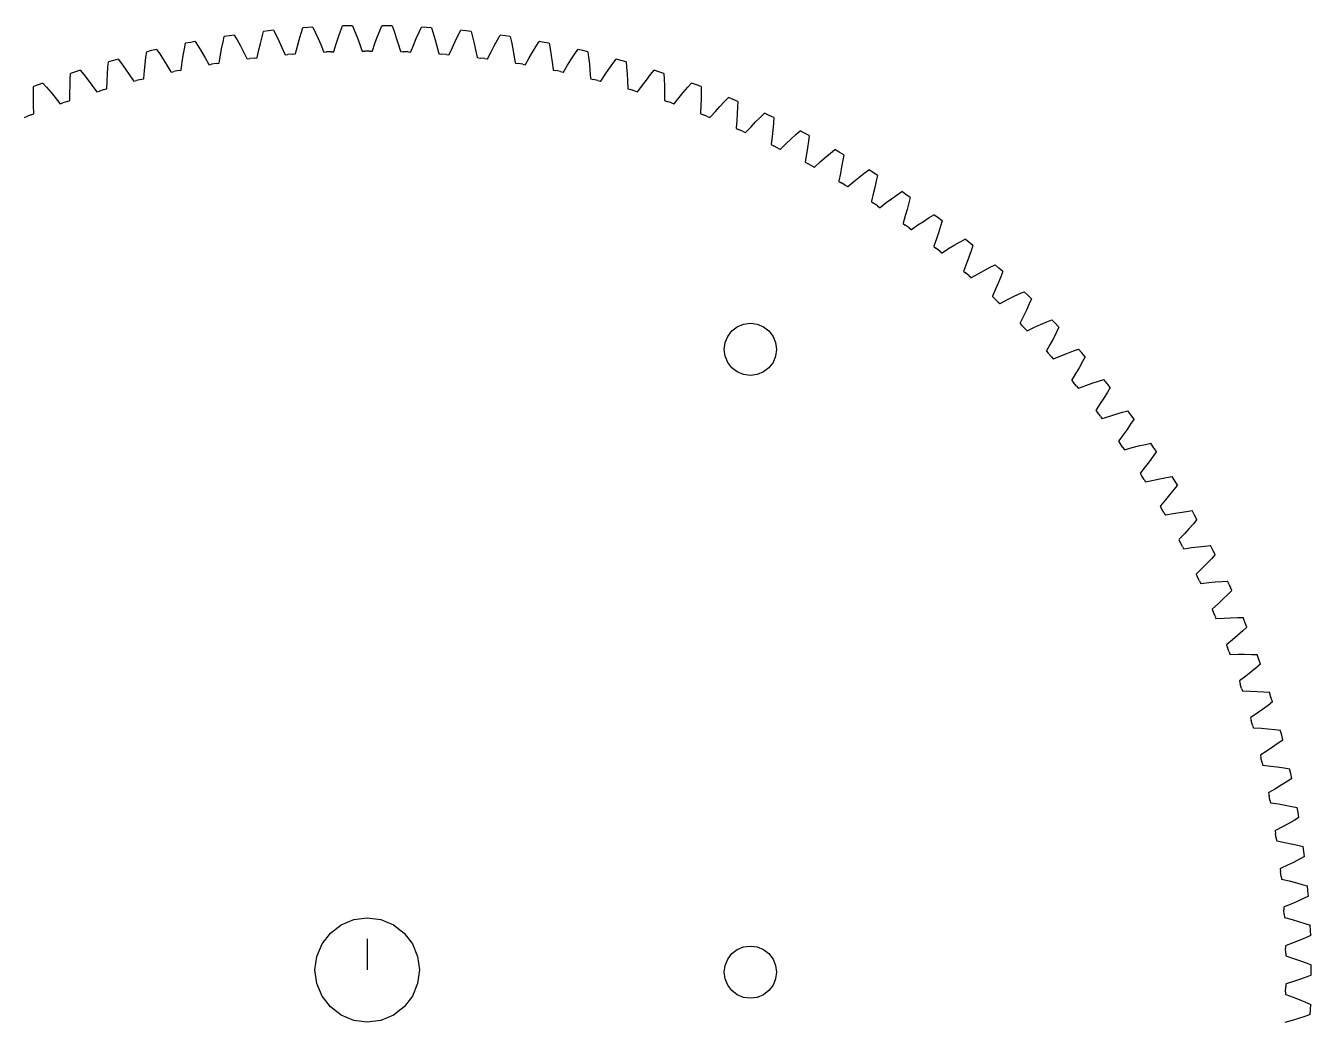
# Model space of a CAD drawing. Header units: millimetres. Extents: x -1110 to 413, y -747 to 380.
# Drawn here: x -650.7 to -535.2, y -368.9 to -279.4 of the extents above; entities that cross this region are included whole.
import ezdxf

# ---------------------------------------------------------------- set-up
doc = ezdxf.new("R2010")
doc.units = ezdxf.units.MM

msp = doc.modelspace()

# ---------------------------------------------------------------- linework, layer by layer
for p, q in [((-625.96, -280.02), (-625.81, -279.54)), ((-625.35, -279.51), (-625.81, -279.54)), ((-624.9, -279.48), (-625.35, -279.51)), ((-624.9, -279.48), (-624.69, -279.94)), ((-622.43, -279.84), (-622.26, -279.37)), ((-621.8, -279.36), (-622.26, -279.37)), ((-621.35, -279.35), (-621.8, -279.36)), ((-621.35, -279.35), (-621.16, -279.81)), ((-618.9, -279.81), (-618.71, -279.35)), ((-618.25, -279.36), (-618.71, -279.35)), ((-617.79, -279.37), (-618.25, -279.36)), ((-617.79, -279.37), (-617.62, -279.84)), ((-615.37, -279.94), (-615.16, -279.48)), ((-614.7, -279.51), (-615.16, -279.48)), ((-614.24, -279.54), (-614.7, -279.51)), ((-614.24, -279.54), (-614.09, -280.02)), ((-632.98, -280.81), (-632.87, -280.32)), ((-632.42, -280.25), (-632.87, -280.32)), ((-631.97, -280.19), (-632.42, -280.25)), ((-631.97, -280.19), (-631.72, -280.62)), ((-631.72, -280.62), (-631.42, -281.17)), ((-629.63, -280.94), (-629.48, -280.34)), ((-629.48, -280.34), (-629.35, -279.86)), ((-628.9, -279.81), (-629.35, -279.86)), ((-628.44, -279.76), (-628.9, -279.81)), ((-628.44, -279.76), (-628.21, -280.2)), ((-628.21, -280.2), (-627.94, -280.76)), ((-626.29, -281.18), (-626.14, -280.61)), ((-626.14, -280.61), (-625.96, -280.02)), ((-624.69, -279.94), (-624.44, -280.5)), ((-624.44, -280.5), (-624.21, -281.05)), ((-622.81, -280.99), (-622.63, -280.43)), ((-622.63, -280.43), (-622.43, -279.84)), ((-621.16, -279.81), (-620.93, -280.39)), ((-620.93, -280.39), (-620.73, -280.95)), ((-619.33, -280.95), (-619.12, -280.39)), ((-619.12, -280.39), (-618.9, -279.81)), ((-617.62, -279.84), (-617.42, -280.43)), ((-617.42, -280.43), (-617.24, -280.99)), ((-615.84, -281.05), (-615.62, -280.5)), ((-615.62, -280.5), (-615.37, -279.94)), ((-614.09, -280.02), (-613.92, -280.61)), ((-613.92, -280.61), (-613.76, -281.18)), ((-612.12, -280.76), (-611.84, -280.2)), ((-611.84, -280.2), (-611.61, -279.76)), ((-611.16, -279.81), (-611.61, -279.76)), ((-610.7, -279.86), (-611.16, -279.81)), ((-610.7, -279.86), (-610.57, -280.34)), ((-610.57, -280.34), (-610.42, -280.94)), ((-608.63, -281.17), (-608.33, -280.62)), ((-608.33, -280.62), (-608.09, -280.19)), ((-607.63, -280.25), (-608.09, -280.19)), ((-607.18, -280.32), (-607.63, -280.25)), ((-607.18, -280.32), (-607.07, -280.81)), ((-639.91, -282.18), (-639.84, -281.69)), ((-639.4, -281.58), (-639.84, -281.69)), ((-638.96, -281.48), (-639.4, -281.58)), ((-638.96, -281.48), (-638.67, -281.89)), ((-636.56, -282.04), (-636.46, -281.42)), ((-636.46, -281.42), (-636.37, -280.93)), ((-635.92, -280.85), (-636.37, -280.93)), ((-635.48, -280.76), (-635.92, -280.85)), ((-635.48, -280.76), (-635.21, -281.18)), ((-635.21, -281.18), (-634.89, -281.72)), ((-634.89, -281.72), (-634.6, -282.23)), ((-633.22, -281.99), (-633.11, -281.42)), ((-633.11, -281.42), (-632.98, -280.81)), ((-631.42, -281.17), (-631.15, -281.69)), ((-631.15, -281.69), (-630.86, -282.3)), ((-629.91, -282.21), (-629.76, -281.51)), ((-629.76, -281.51), (-629.63, -280.94)), ((-627.94, -280.76), (-627.69, -281.3)), ((-627.69, -281.3), (-627.42, -281.92)), ((-626.72, -281.9), (-626.49, -281.88)), ((-626.49, -281.88), (-626.47, -281.86)), ((-626.47, -281.86), (-626.29, -281.18)), ((-624.21, -281.05), (-623.97, -281.68)), ((-623.97, -281.68), (-623.94, -281.72)), ((-623.94, -281.72), (-623.7, -281.71)), ((-623.27, -281.69), (-623.7, -281.71)), ((-623.27, -281.69), (-623.04, -281.69)), ((-623.04, -281.69), (-623.02, -281.67)), ((-623.02, -281.67), (-622.81, -280.99)), ((-620.73, -280.95), (-620.51, -281.59)), ((-620.51, -281.59), (-620.48, -281.63)), ((-620.48, -281.63), (-620.24, -281.63)), ((-619.81, -281.63), (-620.24, -281.63)), ((-619.81, -281.63), (-619.58, -281.63)), ((-619.58, -281.63), (-619.56, -281.61)), ((-619.56, -281.61), (-619.33, -280.95)), ((-617.24, -280.99), (-617.05, -281.64)), ((-617.05, -281.64), (-617.03, -281.68)), ((-617.03, -281.68), (-616.79, -281.69)), ((-616.35, -281.71), (-616.79, -281.69)), ((-616.35, -281.71), (-616.13, -281.72)), ((-616.13, -281.72), (-616.1, -281.71)), ((-616.1, -281.71), (-615.84, -281.05)), ((-613.76, -281.18), (-613.59, -281.84)), ((-613.59, -281.84), (-613.57, -281.88)), ((-613.57, -281.88), (-613.33, -281.9)), ((-612.65, -281.94), (-612.36, -281.3)), ((-612.36, -281.3), (-612.12, -280.76)), ((-610.42, -280.94), (-610.29, -281.51)), ((-610.29, -281.51), (-610.15, -282.18)), ((-609.21, -282.32), (-608.9, -281.69)), ((-608.9, -281.69), (-608.63, -281.17)), ((-607.07, -280.81), (-606.94, -281.42)), ((-606.94, -281.42), (-606.84, -281.99)), ((-605.46, -282.23), (-605.16, -281.72)), ((-605.16, -281.72), (-604.84, -281.18)), ((-604.84, -281.18), (-604.58, -280.76)), ((-604.13, -280.85), (-604.58, -280.76)), ((-603.68, -280.93), (-604.13, -280.85)), ((-603.68, -280.93), (-603.59, -281.42)), ((-603.59, -281.42), (-603.49, -282.04)), ((-601.38, -281.89), (-601.1, -281.48)), ((-600.65, -281.58), (-601.1, -281.48)), ((-600.21, -281.69), (-600.65, -281.58)), ((-600.21, -281.69), (-600.14, -282.18)), ((-643.33, -283.09), (-643.28, -282.59)), ((-642.84, -282.47), (-643.28, -282.59)), ((-642.4, -282.35), (-642.84, -282.47)), ((-642.4, -282.35), (-642.1, -282.75)), ((-642.1, -282.75), (-641.74, -283.25)), ((-640.05, -283.39), (-639.99, -282.8)), ((-639.99, -282.8), (-639.91, -282.18)), ((-638.67, -281.89), (-638.33, -282.41)), ((-638.33, -282.41), (-638.02, -282.91)), ((-638.02, -282.91), (-637.67, -283.5)), ((-636.74, -283.32), (-636.65, -282.62)), ((-636.65, -282.62), (-636.56, -282.04)), ((-634.6, -282.23), (-634.27, -282.83)), ((-634.27, -282.83), (-634.24, -282.86)), ((-634.24, -282.86), (-634.01, -282.82)), ((-633.58, -282.75), (-634.01, -282.82)), ((-633.58, -282.75), (-633.36, -282.71)), ((-633.36, -282.71), (-633.34, -282.69)), ((-633.34, -282.69), (-633.22, -281.99)), ((-630.86, -282.3), (-630.83, -282.34)), ((-630.83, -282.34), (-630.59, -282.31)), ((-630.16, -282.26), (-630.59, -282.31)), ((-630.16, -282.26), (-629.93, -282.23)), ((-629.93, -282.23), (-629.91, -282.21)), ((-627.42, -281.92), (-627.39, -281.96)), ((-627.39, -281.96), (-627.15, -281.94)), ((-626.72, -281.9), (-627.15, -281.94)), ((-612.9, -281.94), (-613.33, -281.9)), ((-612.9, -281.94), (-612.68, -281.96)), ((-612.68, -281.96), (-612.65, -281.94)), ((-610.15, -282.18), (-610.13, -282.22)), ((-610.13, -282.22), (-609.89, -282.26)), ((-609.47, -282.31), (-609.89, -282.26)), ((-609.47, -282.31), (-609.24, -282.34)), ((-609.24, -282.34), (-609.21, -282.32)), ((-606.84, -281.99), (-606.73, -282.67)), ((-606.73, -282.67), (-606.71, -282.71)), ((-606.71, -282.71), (-606.47, -282.75)), ((-606.05, -282.82), (-606.47, -282.75)), ((-606.05, -282.82), (-605.82, -282.86)), ((-605.82, -282.86), (-605.8, -282.85)), ((-605.8, -282.85), (-605.46, -282.23)), ((-603.49, -282.04), (-603.41, -282.62)), ((-603.41, -282.62), (-603.33, -283.3)), ((-602.4, -283.52), (-602.04, -282.91)), ((-602.04, -282.91), (-601.72, -282.41)), ((-601.72, -282.41), (-601.38, -281.89)), ((-600.14, -282.18), (-600.06, -282.8)), ((-600.06, -282.8), (-600.01, -283.39)), ((-598.31, -283.25), (-597.95, -282.75)), ((-597.95, -282.75), (-597.65, -282.35)), ((-597.21, -282.47), (-597.65, -282.35)), ((-596.77, -282.59), (-597.21, -282.47)), ((-596.77, -282.59), (-596.72, -283.09)), ((-646.73, -284.76), (-646.71, -284.14)), ((-646.71, -284.14), (-646.68, -283.64)), ((-646.24, -283.5), (-646.68, -283.64)), ((-645.81, -283.36), (-646.24, -283.5)), ((-645.81, -283.36), (-645.49, -283.74)), ((-645.49, -283.74), (-645.11, -284.23)), ((-643.41, -284.3), (-643.38, -283.71)), ((-643.38, -283.71), (-643.33, -283.09)), ((-641.74, -283.25), (-641.41, -283.73)), ((-641.41, -283.73), (-641.03, -284.3)), ((-640.35, -284.17), (-640.77, -284.28)), ((-640.35, -284.17), (-640.13, -284.12)), ((-640.13, -284.12), (-640.11, -284.09)), ((-640.11, -284.09), (-640.05, -283.39)), ((-637.67, -283.5), (-637.64, -283.53)), ((-637.64, -283.53), (-637.4, -283.48)), ((-636.98, -283.39), (-637.4, -283.48)), ((-636.98, -283.39), (-636.76, -283.34)), ((-636.76, -283.34), (-636.74, -283.32)), ((-603.33, -283.3), (-603.31, -283.34)), ((-603.31, -283.34), (-603.08, -283.39)), ((-602.65, -283.48), (-603.08, -283.39)), ((-602.65, -283.48), (-602.43, -283.53)), ((-602.43, -283.53), (-602.4, -283.52)), ((-600.01, -283.39), (-599.95, -284.07)), ((-599.95, -284.07), (-599.94, -284.11)), ((-599.94, -284.11), (-599.71, -284.17)), ((-599.29, -284.28), (-599.71, -284.17)), ((-599.04, -284.32), (-598.65, -283.73)), ((-598.65, -283.73), (-598.31, -283.25)), ((-596.72, -283.09), (-596.67, -283.71)), ((-596.67, -283.71), (-596.64, -284.3)), ((-594.94, -284.23), (-594.56, -283.74)), ((-594.56, -283.74), (-594.25, -283.36)), ((-593.81, -283.5), (-594.25, -283.36)), ((-593.38, -283.64), (-593.81, -283.5)), ((-593.38, -283.64), (-593.35, -284.14)), ((-593.35, -284.14), (-593.32, -284.76)), ((-649.6, -284.66), (-650.03, -284.82)), ((-650.03, -285.32), (-650.03, -284.82)), ((-650.03, -285.94), (-650.03, -285.32)), ((-649.17, -284.51), (-649.6, -284.66)), ((-649.17, -284.51), (-648.84, -284.88)), ((-648.84, -284.88), (-648.44, -285.35)), ((-648.44, -285.35), (-648.06, -285.81)), ((-646.74, -285.34), (-646.73, -284.76)), ((-646.74, -286.05), (-646.74, -285.34)), ((-645.11, -284.23), (-644.76, -284.7)), ((-644.76, -284.7), (-644.36, -285.25)), ((-644.36, -285.25), (-644.32, -285.28)), ((-644.32, -285.28), (-644.09, -285.22)), ((-643.68, -285.09), (-644.09, -285.22)), ((-643.68, -285.09), (-643.46, -285.03)), ((-643.46, -285.03), (-643.44, -285)), ((-643.44, -285), (-643.41, -284.3)), ((-641.03, -284.3), (-641, -284.33)), ((-641, -284.33), (-640.77, -284.28)), ((-599.29, -284.28), (-599.07, -284.34)), ((-599.07, -284.34), (-599.04, -284.32)), ((-596.64, -284.3), (-596.62, -284.98)), ((-596.62, -284.98), (-596.6, -285.02)), ((-596.6, -285.02), (-596.37, -285.09)), ((-595.96, -285.22), (-596.37, -285.09)), ((-595.96, -285.22), (-595.74, -285.28)), ((-595.74, -285.28), (-595.71, -285.27)), ((-595.71, -285.27), (-595.3, -284.7)), ((-595.3, -284.7), (-594.94, -284.23)), ((-593.32, -284.76), (-593.32, -285.34)), ((-593.32, -285.34), (-593.32, -286.03)), ((-591.99, -285.81), (-591.62, -285.35)), ((-591.62, -285.35), (-591.21, -284.88)), ((-591.21, -284.88), (-590.88, -284.51)), ((-590.45, -284.66), (-590.88, -284.51)), ((-590.03, -284.82), (-590.45, -284.66)), ((-590.03, -284.82), (-590.02, -285.32)), ((-590.02, -285.32), (-590.02, -285.94)), ((-650.02, -286.53), (-650.03, -285.94)), ((-648.06, -285.81), (-647.64, -286.34)), ((-647.64, -286.34), (-647.61, -286.37)), ((-647.61, -286.37), (-647.38, -286.29)), ((-646.97, -286.15), (-647.38, -286.29)), ((-646.97, -286.15), (-646.76, -286.08)), ((-646.76, -286.08), (-646.74, -286.05)), ((-593.32, -286.03), (-593.31, -286.07)), ((-593.31, -286.07), (-593.08, -286.15)), ((-592.68, -286.29), (-593.08, -286.15)), ((-592.68, -286.29), (-592.46, -286.37)), ((-592.46, -286.37), (-592.43, -286.36)), ((-592.43, -286.36), (-591.99, -285.81)), ((-590.02, -285.94), (-590.04, -286.53)), ((-588.34, -286.61), (-587.92, -286.15)), ((-587.92, -286.15), (-587.57, -285.8)), ((-587.15, -285.97), (-587.57, -285.8)), ((-586.73, -286.15), (-587.15, -285.97)), ((-586.73, -286.15), (-586.74, -286.65)), ((-650.84, -287.59), (-650.62, -287.51)), ((-650.22, -287.35), (-650.62, -287.51)), ((-650.22, -287.35), (-650, -287.27)), ((-649.99, -287.24), (-650.02, -286.53)), ((-650, -287.27), (-649.99, -287.24)), ((-590.04, -286.53), (-590.07, -287.21)), ((-590.07, -287.21), (-590.06, -287.26)), ((-590.06, -287.26), (-589.84, -287.35)), ((-589.44, -287.51), (-589.84, -287.35)), ((-589.44, -287.51), (-589.23, -287.59)), ((-589.23, -287.59), (-589.2, -287.58)), ((-589.2, -287.58), (-588.73, -287.05)), ((-588.73, -287.05), (-588.34, -286.61)), ((-586.77, -287.27), (-586.81, -287.86)), ((-586.74, -286.65), (-586.77, -287.27)), ((-585.12, -288), (-584.68, -287.57)), ((-584.68, -287.57), (-584.32, -287.22)), ((-583.9, -287.42), (-584.32, -287.22)), ((-583.49, -287.61), (-583.9, -287.42)), ((-583.49, -287.61), (-583.53, -288.11)), ((-586.81, -287.86), (-586.87, -288.54)), ((-586.87, -288.54), (-586.87, -288.58)), ((-586.87, -288.58), (-586.65, -288.68)), ((-586.25, -288.86), (-586.65, -288.68)), ((-586.02, -288.94), (-585.53, -288.43)), ((-585.53, -288.43), (-585.12, -288)), ((-583.58, -288.73), (-583.64, -289.31)), ((-583.53, -288.11), (-583.58, -288.73)), ((-581.5, -289.12), (-581.13, -288.79)), ((-580.72, -289), (-581.13, -288.79)), ((-586.25, -288.86), (-586.05, -288.95)), ((-586.05, -288.95), (-586.02, -288.94)), ((-583.64, -289.31), (-583.73, -289.99)), ((-582.89, -290.43), (-582.39, -289.94)), ((-582.39, -289.94), (-581.96, -289.53)), ((-581.96, -289.53), (-581.5, -289.12)), ((-580.32, -289.21), (-580.72, -289)), ((-580.37, -289.71), (-580.45, -290.32)), ((-580.32, -289.21), (-580.37, -289.71)), ((-583.73, -289.99), (-583.73, -290.03)), ((-583.73, -290.03), (-583.52, -290.14)), ((-583.13, -290.34), (-583.52, -290.14)), ((-583.13, -290.34), (-582.93, -290.44)), ((-582.93, -290.44), (-582.89, -290.43)), ((-580.54, -290.9), (-580.66, -291.58)), ((-580.45, -290.32), (-580.54, -290.9)), ((-578.87, -291.19), (-578.39, -290.79)), ((-578.39, -290.79), (-578, -290.48)), ((-577.61, -290.71), (-578, -290.48)), ((-577.21, -290.94), (-577.61, -290.71)), ((-577.21, -290.94), (-577.29, -291.43)), ((-580.66, -291.58), (-580.66, -291.62)), ((-580.66, -291.62), (-580.45, -291.74)), ((-580.07, -291.95), (-580.45, -291.74)), ((-580.07, -291.95), (-579.87, -292.06)), ((-579.87, -292.06), (-579.84, -292.05)), ((-579.84, -292.05), (-579.31, -291.58)), ((-579.31, -291.58), (-578.87, -291.19)), ((-577.4, -292.04), (-577.51, -292.62)), ((-577.29, -291.43), (-577.4, -292.04)), ((-577.51, -292.62), (-577.65, -293.29)), ((-577.65, -293.29), (-577.65, -293.33)), ((-577.65, -293.33), (-577.45, -293.46)), ((-576.85, -293.8), (-576.31, -293.35)), ((-576.31, -293.35), (-575.85, -292.98)), ((-575.85, -292.98), (-575.36, -292.6)), ((-575.36, -292.6), (-574.95, -292.31)), ((-574.57, -292.55), (-574.95, -292.31)), ((-574.18, -292.8), (-574.57, -292.55)), ((-574.28, -293.29), (-574.41, -293.89)), ((-574.18, -292.8), (-574.28, -293.29)), ((-577.08, -293.68), (-577.45, -293.46)), ((-577.08, -293.68), (-576.88, -293.8)), ((-576.88, -293.8), (-576.85, -293.8)), ((-574.55, -294.46), (-574.72, -295.12)), ((-574.41, -293.89), (-574.55, -294.46)), ((-572.91, -294.89), (-572.4, -294.54)), ((-572.4, -294.54), (-571.98, -294.26)), ((-571.61, -294.52), (-571.98, -294.26)), ((-571.23, -294.78), (-571.61, -294.52)), ((-574.72, -295.12), (-574.72, -295.17)), ((-574.72, -295.17), (-574.52, -295.3)), ((-574.16, -295.54), (-574.52, -295.3)), ((-574.16, -295.54), (-573.98, -295.67)), ((-573.98, -295.67), (-573.94, -295.67)), ((-573.94, -295.67), (-573.38, -295.24)), ((-573.38, -295.24), (-572.91, -294.89)), ((-571.35, -295.26), (-571.51, -295.86)), ((-571.23, -294.78), (-571.35, -295.26)), ((-571.67, -296.43), (-571.87, -297.08)), ((-571.51, -295.86), (-571.67, -296.43)), ((-570.05, -296.93), (-569.52, -296.59)), ((-569.52, -296.59), (-569.1, -296.33)), ((-568.73, -296.61), (-569.1, -296.33)), ((-568.37, -296.88), (-568.73, -296.61)), ((-568.37, -296.88), (-568.51, -297.36)), ((-571.87, -297.08), (-571.87, -297.13)), ((-571.87, -297.13), (-571.68, -297.27)), ((-571.33, -297.52), (-571.68, -297.27)), ((-571.33, -297.52), (-571.15, -297.66)), ((-571.15, -297.66), (-571.12, -297.66)), ((-571.12, -297.66), (-570.54, -297.25)), ((-570.54, -297.25), (-570.05, -296.93)), ((-568.69, -297.96), (-568.87, -298.51)), ((-568.51, -297.36), (-568.69, -297.96)), ((-569.1, -299.16), (-569.11, -299.2)), ((-569.11, -299.2), (-568.92, -299.35)), ((-568.87, -298.51), (-569.1, -299.16)), ((-567.78, -299.38), (-567.27, -299.08)), ((-567.27, -299.08), (-566.74, -298.77)), ((-566.74, -298.77), (-566.3, -298.52)), ((-565.95, -298.81), (-566.3, -298.52)), ((-565.6, -299.1), (-565.95, -298.81)), ((-565.6, -299.1), (-565.75, -299.58)), ((-568.58, -299.62), (-568.92, -299.35)), ((-568.58, -299.62), (-568.4, -299.76)), ((-568.4, -299.76), (-568.37, -299.76)), ((-568.37, -299.76), (-567.78, -299.38)), ((-565.96, -300.16), (-566.17, -300.71)), ((-565.75, -299.58), (-565.96, -300.16)), ((-566.42, -301.35), (-566.43, -301.39)), ((-566.43, -301.39), (-566.25, -301.55)), ((-566.17, -300.71), (-566.42, -301.35)), ((-565.11, -301.63), (-564.59, -301.34)), ((-564.59, -301.34), (-564.04, -301.05)), ((-564.04, -301.05), (-563.6, -300.83)), ((-563.26, -301.13), (-563.6, -300.83)), ((-562.92, -301.44), (-563.26, -301.13)), ((-562.92, -301.44), (-563.1, -301.91)), ((-565.92, -301.83), (-566.25, -301.55)), ((-565.92, -301.83), (-565.75, -301.98)), ((-565.75, -301.98), (-565.72, -301.98)), ((-565.72, -301.98), (-565.11, -301.63)), ((-563.33, -302.48), (-563.56, -303.03)), ((-563.1, -301.91), (-563.33, -302.48)), ((-563.84, -303.65), (-563.85, -303.69)), ((-563.85, -303.69), (-563.67, -303.86)), ((-563.56, -303.03), (-563.84, -303.65)), ((-562.54, -303.98), (-562.01, -303.72)), ((-562.01, -303.72), (-561.45, -303.45)), ((-561.45, -303.45), (-561, -303.25)), ((-560.67, -303.57), (-561, -303.25)), ((-560.34, -303.89), (-560.67, -303.57)), ((-563.36, -304.15), (-563.67, -303.86)), ((-563.36, -304.15), (-563.19, -304.31)), ((-563.19, -304.31), (-563.16, -304.31)), ((-563.16, -304.31), (-562.54, -303.98)), ((-560.79, -304.91), (-561.05, -305.44)), ((-560.54, -304.35), (-560.79, -304.91)), ((-560.34, -303.89), (-560.54, -304.35)), ((-586.2, -306.16), (-585.59, -306.08)), ((-585.59, -306.08), (-584.99, -306.16)), ((-561.35, -306.05), (-561.36, -306.1)), ((-561.36, -306.1), (-561.2, -306.27)), ((-561.05, -305.44), (-561.35, -306.05)), ((-559.53, -306.2), (-558.96, -305.96)), ((-558.96, -305.96), (-558.5, -305.77)), ((-558.18, -306.11), (-558.5, -305.77)), ((-557.87, -306.44), (-558.18, -306.11)), ((-587.86, -307.82), (-587.62, -307.26)), ((-587.62, -307.26), (-587.25, -306.77)), ((-587.25, -306.77), (-586.77, -306.4)), ((-586.77, -306.4), (-586.2, -306.16)), ((-584.99, -306.16), (-584.42, -306.4)), ((-584.42, -306.4), (-583.94, -306.77)), ((-583.94, -306.77), (-583.56, -307.26)), ((-583.56, -307.26), (-583.33, -307.82)), ((-560.9, -306.58), (-561.2, -306.27)), ((-560.9, -306.58), (-560.74, -306.74)), ((-560.74, -306.74), (-560.71, -306.75)), ((-560.71, -306.75), (-560.07, -306.44)), ((-560.07, -306.44), (-559.53, -306.2)), ((-558.09, -306.89), (-558.36, -307.44)), ((-557.87, -306.44), (-558.09, -306.89)), ((-587.94, -308.43), (-587.86, -307.82)), ((-587.86, -309.03), (-587.94, -308.43)), ((-583.33, -307.82), (-583.25, -308.43)), ((-583.25, -308.43), (-583.33, -309.03)), ((-558.64, -307.96), (-558.97, -308.56)), ((-558.36, -307.44), (-558.64, -307.96)), ((-556.57, -308.57), (-556.1, -308.4)), ((-555.8, -308.75), (-556.1, -308.4)), ((-587.62, -309.6), (-587.86, -309.03)), ((-587.25, -310.09), (-587.62, -309.6)), ((-583.56, -309.6), (-583.94, -310.09)), ((-583.33, -309.03), (-583.56, -309.6)), ((-558.97, -308.56), (-558.98, -308.6)), ((-558.98, -308.6), (-558.82, -308.78)), ((-558.54, -309.11), (-558.82, -308.78)), ((-558.54, -309.11), (-558.38, -309.28)), ((-558.38, -309.28), (-558.35, -309.28)), ((-558.35, -309.28), (-557.7, -309.01)), ((-557.7, -309.01), (-557.16, -308.79)), ((-557.16, -308.79), (-556.57, -308.57)), ((-555.74, -309.53), (-556.04, -310.08)), ((-555.51, -309.09), (-555.8, -308.75)), ((-555.51, -309.09), (-555.74, -309.53)), ((-586.77, -310.46), (-587.25, -310.09)), ((-586.2, -310.69), (-586.77, -310.46)), ((-585.59, -310.77), (-586.2, -310.69)), ((-584.99, -310.69), (-585.59, -310.77)), ((-584.42, -310.46), (-584.99, -310.69)), ((-583.94, -310.09), (-584.42, -310.46)), ((-556.34, -310.58), (-556.7, -311.17)), ((-556.04, -310.08), (-556.34, -310.58)), ((-556.7, -311.17), (-556.71, -311.21)), ((-556.71, -311.21), (-556.56, -311.4)), ((-556.28, -311.73), (-556.56, -311.4)), ((-556.28, -311.73), (-556.14, -311.9)), ((-556.14, -311.9), (-556.11, -311.91)), ((-556.11, -311.91), (-555.45, -311.66)), ((-555.45, -311.66), (-554.89, -311.47)), ((-554.89, -311.47), (-554.3, -311.27)), ((-554.3, -311.27), (-553.82, -311.13)), ((-553.54, -311.48), (-553.82, -311.13)), ((-553.26, -311.84), (-553.54, -311.48)), ((-553.26, -311.84), (-553.51, -312.27)), ((-553.83, -312.8), (-554.15, -313.3)), ((-553.51, -312.27), (-553.83, -312.8)), ((-554.53, -313.86), (-554.55, -313.91)), ((-554.55, -313.91), (-554.4, -314.1)), ((-554.15, -313.3), (-554.53, -313.86)), ((-554.14, -314.44), (-554.4, -314.1)), ((-552.74, -314.24), (-552.14, -314.07)), ((-552.14, -314.07), (-551.66, -313.95)), ((-551.39, -314.31), (-551.66, -313.95)), ((-554.14, -314.44), (-554.01, -314.63)), ((-554.01, -314.63), (-553.98, -314.63)), ((-553.98, -314.63), (-553.3, -314.42)), ((-553.3, -314.42), (-552.74, -314.24)), ((-551.39, -315.1), (-551.74, -315.62)), ((-551.12, -314.69), (-551.39, -314.31)), ((-551.12, -314.69), (-551.39, -315.1)), ((-552.08, -316.1), (-552.48, -316.65)), ((-551.74, -315.62), (-552.08, -316.1)), ((-552.48, -316.65), (-552.5, -316.69)), ((-552.5, -316.69), (-552.36, -316.89)), ((-552.12, -317.25), (-552.36, -316.89)), ((-552.12, -317.25), (-551.99, -317.43)), ((-551.99, -317.43), (-551.96, -317.44)), ((-551.96, -317.44), (-551.28, -317.25)), ((-551.28, -317.25), (-550.71, -317.1)), ((-550.71, -317.1), (-550.1, -316.96)), ((-550.1, -316.96), (-549.62, -316.85)), ((-549.36, -317.23), (-549.62, -316.85)), ((-549.11, -317.61), (-549.4, -318.02)), ((-549.11, -317.61), (-549.36, -317.23)), ((-549.77, -318.52), (-550.12, -318.99)), ((-549.4, -318.02), (-549.77, -318.52)), ((-550.55, -319.52), (-550.57, -319.56)), ((-550.57, -319.56), (-550.44, -319.77)), ((-550.12, -318.99), (-550.55, -319.52)), ((-550.21, -320.13), (-550.44, -319.77)), ((-548.8, -320.05), (-548.19, -319.93)), ((-548.19, -319.93), (-547.7, -319.84)), ((-547.46, -320.23), (-547.7, -319.84)), ((-550.21, -320.13), (-550.09, -320.32)), ((-550.09, -320.32), (-548.8, -320.05)), ((-547.53, -321.02), (-547.92, -321.51)), ((-547.22, -320.62), (-547.53, -321.02)), ((-547.22, -320.62), (-547.46, -320.23)), ((-548.29, -321.96), (-548.74, -322.47)), ((-547.92, -321.51), (-548.29, -321.96)), ((-548.74, -322.47), (-548.76, -322.51)), ((-548.76, -322.51), (-548.64, -322.72)), ((-548.43, -323.09), (-548.64, -322.72)), ((-548.43, -323.09), (-548.32, -323.29)), ((-548.32, -323.29), (-548.29, -323.3)), ((-548.29, -323.3), (-547.59, -323.17)), ((-547.59, -323.17), (-547.01, -323.07)), ((-547.01, -323.07), (-546.4, -322.98)), ((-546.4, -322.98), (-545.9, -322.91)), ((-545.68, -323.31), (-545.9, -322.91)), ((-545.46, -323.71), (-545.68, -323.31)), ((-546.19, -324.56), (-546.59, -325)), ((-545.78, -324.09), (-546.19, -324.56)), ((-545.46, -323.71), (-545.78, -324.09)), ((-547.06, -325.49), (-547.08, -325.53)), ((-547.08, -325.53), (-546.97, -325.75)), ((-546.59, -325), (-547.06, -325.49)), ((-546.77, -326.13), (-546.97, -325.75)), ((-546.77, -326.13), (-546.67, -326.33)), ((-546.67, -326.33), (-546.64, -326.34)), ((-546.64, -326.34), (-545.94, -326.24)), ((-545.94, -326.24), (-545.35, -326.16)), ((-545.35, -326.16), (-544.74, -326.1)), ((-544.74, -326.1), (-544.24, -326.05)), ((-544.04, -326.46), (-544.24, -326.05)), ((-543.83, -326.87), (-544.17, -327.24)), ((-543.83, -326.87), (-544.04, -326.46)), ((-544.6, -327.69), (-545.01, -328.11)), ((-544.17, -327.24), (-544.6, -327.69)), ((-545.5, -328.58), (-545.52, -328.62)), ((-545.52, -328.62), (-545.43, -328.84)), ((-545.01, -328.11), (-545.5, -328.58)), ((-545.24, -329.23), (-545.43, -328.84)), ((-545.24, -329.23), (-545.15, -329.44)), ((-545.15, -329.44), (-545.12, -329.45)), ((-545.12, -329.45), (-544.41, -329.38)), ((-544.41, -329.38), (-543.83, -329.32)), ((-543.83, -329.32), (-543.21, -329.28)), ((-543.21, -329.28), (-542.71, -329.26)), ((-542.52, -329.67), (-542.71, -329.26)), ((-542.34, -330.09), (-542.69, -330.45)), ((-542.34, -330.09), (-542.52, -329.67)), ((-543.57, -331.28), (-544.08, -331.73)), ((-543.14, -330.88), (-543.57, -331.28)), ((-542.69, -330.45), (-543.14, -330.88)), ((-544.08, -331.73), (-544.1, -331.77)), ((-544.1, -331.77), (-544.01, -331.99)), ((-543.84, -332.39), (-544.01, -331.99)), ((-543.84, -332.39), (-543.76, -332.6)), ((-543.76, -332.6), (-543.73, -332.62)), ((-543.73, -332.62), (-543.02, -332.57)), ((-543.02, -332.57), (-542.44, -332.55)), ((-542.44, -332.55), (-541.81, -332.53)), ((-541.81, -332.53), (-541.32, -332.53)), ((-541.15, -332.95), (-541.32, -332.53)), ((-541.34, -333.72), (-541.81, -334.13)), ((-540.98, -333.38), (-541.34, -333.72)), ((-540.98, -333.38), (-541.15, -332.95)), ((-542.78, -334.94), (-542.81, -334.98)), ((-542.81, -334.98), (-542.73, -335.2)), ((-542.26, -334.51), (-542.78, -334.94)), ((-541.81, -334.13), (-542.26, -334.51)), ((-542.58, -335.61), (-542.73, -335.2)), ((-542.58, -335.61), (-542.5, -335.82)), ((-542.5, -335.82), (-542.47, -335.84)), ((-542.47, -335.84), (-541.77, -335.82)), ((-541.77, -335.82), (-541.18, -335.82)), ((-541.18, -335.82), (-540.56, -335.83)), ((-540.56, -335.83), (-540.06, -335.85)), ((-539.91, -336.28), (-540.06, -335.85)), ((-540.14, -337.04), (-540.62, -337.43)), ((-539.76, -336.71), (-540.14, -337.04)), ((-539.76, -336.71), (-539.91, -336.28)), ((-541.63, -338.2), (-541.65, -338.24)), ((-541.65, -338.24), (-541.58, -338.47)), ((-541.08, -337.79), (-541.63, -338.2)), ((-541.45, -338.88), (-541.58, -338.47)), ((-540.62, -337.43), (-541.08, -337.79)), ((-541.45, -338.88), (-541.38, -339.09)), ((-541.38, -339.09), (-541.36, -339.11)), ((-541.36, -339.11), (-540.65, -339.13)), ((-540.65, -339.13), (-540.06, -339.15)), ((-540.06, -339.15), (-539.44, -339.19)), ((-539.44, -339.19), (-538.94, -339.22)), ((-538.81, -339.66), (-538.94, -339.22)), ((-539.57, -340.78), (-540.05, -341.12)), ((-539.07, -340.41), (-539.57, -340.78)), ((-538.68, -340.1), (-539.07, -340.41)), ((-538.68, -340.1), (-538.81, -339.66)), ((-540.61, -341.51), (-540.64, -341.54)), ((-540.64, -341.54), (-540.58, -341.77)), ((-540.05, -341.12), (-540.61, -341.51)), ((-540.46, -342.19), (-540.58, -341.77)), ((-540.46, -342.19), (-540.4, -342.41)), ((-540.4, -342.41), (-540.37, -342.43)), ((-540.37, -342.43), (-539.67, -342.47)), ((-539.67, -342.47), (-539.08, -342.52)), ((-539.08, -342.52), (-538.46, -342.58)), ((-538.46, -342.58), (-537.97, -342.64)), ((-537.85, -343.08), (-537.97, -342.64)), ((-537.74, -343.53), (-537.85, -343.08)), ((-538.66, -344.17), (-539.15, -344.49)), ((-538.15, -343.82), (-538.66, -344.17)), ((-537.74, -343.53), (-538.15, -343.82)), ((-539.73, -344.85), (-539.76, -344.89)), ((-539.76, -344.89), (-539.71, -345.12)), ((-539.15, -344.49), (-539.73, -344.85)), ((-539.61, -345.54), (-539.71, -345.12)), ((-539.61, -345.54), (-539.56, -345.76)), ((-539.56, -345.76), (-539.53, -345.78)), ((-539.53, -345.78), (-538.83, -345.86)), ((-538.83, -345.86), (-538.25, -345.93)), ((-538.25, -345.93), (-537.63, -346.02)), ((-537.63, -346.02), (-537.14, -346.1)), ((-537.04, -346.54), (-537.14, -346.1)), ((-536.95, -346.99), (-537.04, -346.54)), ((-537.89, -347.59), (-538.4, -347.9)), ((-537.37, -347.26), (-537.89, -347.59)), ((-536.95, -346.99), (-537.37, -347.26)), ((-538.99, -348.23), (-539.02, -348.26)), ((-539.02, -348.26), (-538.98, -348.5)), ((-538.4, -347.9), (-538.99, -348.23)), ((-538.9, -348.93), (-538.98, -348.5)), ((-538.9, -348.93), (-538.86, -349.15)), ((-538.86, -349.15), (-538.83, -349.17)), ((-538.83, -349.17), (-538.13, -349.27)), ((-538.13, -349.27), (-537.55, -349.37)), ((-537.55, -349.37), (-536.94, -349.48)), ((-536.94, -349.48), (-536.45, -349.58)), ((-536.38, -350.03), (-536.45, -349.58)), ((-536.3, -350.48), (-536.38, -350.03)), ((-537.27, -351.05), (-537.79, -351.33)), ((-536.73, -350.74), (-537.27, -351.05)), ((-536.3, -350.48), (-536.73, -350.74)), ((-538.39, -351.64), (-538.43, -351.67)), ((-538.43, -351.67), (-538.39, -351.91)), ((-537.79, -351.33), (-538.39, -351.64)), ((-538.33, -352.34), (-538.39, -351.91)), ((-538.33, -352.34), (-538.3, -352.56)), ((-538.3, -352.56), (-538.28, -352.58)), ((-538.28, -352.58), (-537.58, -352.72)), ((-537.58, -352.72), (-537.01, -352.84)), ((-537.01, -352.84), (-536.4, -352.97)), ((-536.4, -352.97), (-535.92, -353.1)), ((-535.86, -353.55), (-535.92, -353.1)), ((-536.79, -354.53), (-537.32, -354.78)), ((-536.24, -354.24), (-536.79, -354.53)), ((-535.8, -354), (-536.24, -354.24)), ((-535.8, -354), (-535.86, -353.55)), ((-537.94, -355.07), (-537.97, -355.1)), ((-537.97, -355.1), (-537.95, -355.34)), ((-537.91, -355.77), (-537.95, -355.34)), ((-537.32, -354.78), (-537.94, -355.07)), ((-537.91, -355.77), (-537.88, -355.99)), ((-537.88, -355.99), (-537.86, -356.02)), ((-537.86, -356.02), (-537.17, -356.18)), ((-537.17, -356.18), (-536.6, -356.32)), ((-536.6, -356.32), (-536, -356.49)), ((-536, -356.49), (-535.53, -356.63)), ((-535.49, -357.08), (-535.53, -356.63)), ((-536.46, -358.02), (-537, -358.26)), ((-535.9, -357.76), (-536.46, -358.02)), ((-535.45, -357.54), (-535.9, -357.76)), ((-535.45, -357.54), (-535.49, -357.08)), ((-537.63, -358.52), (-537.66, -358.54)), ((-537.66, -358.54), (-537.65, -358.78)), ((-537.63, -359.21), (-537.65, -358.78)), ((-537, -358.26), (-537.63, -358.52)), ((-537.63, -359.21), (-537.61, -359.44)), ((-623.34, -360.87), (-622.37, -360.12)), ((-622.37, -360.12), (-621.24, -359.65)), ((-621.24, -359.65), (-620.03, -359.49)), ((-620.03, -359.49), (-618.81, -359.65)), ((-618.81, -359.65), (-617.68, -360.12)), ((-617.68, -360.12), (-616.71, -360.87)), ((-537.61, -359.44), (-537.59, -359.46)), ((-537.59, -359.46), (-536.91, -359.65)), ((-536.91, -359.65), (-536.35, -359.82)), ((-536.35, -359.82), (-535.76, -360.01)), ((-535.76, -360.01), (-535.28, -360.17)), ((-535.26, -360.63), (-535.28, -360.17)), ((-624.09, -361.84), (-623.34, -360.87)), ((-620.03, -361.39), (-620.03, -364.18)), ((-616.71, -360.87), (-615.97, -361.84)), ((-536.28, -361.52), (-536.82, -361.74)), ((-535.7, -361.29), (-536.28, -361.52)), ((-535.24, -361.09), (-535.7, -361.29)), ((-535.24, -361.09), (-535.26, -360.63)), ((-624.56, -362.97), (-624.09, -361.84)), ((-615.97, -361.84), (-615.5, -362.97)), ((-587.62, -363.2), (-587.25, -362.71)), ((-587.25, -362.71), (-586.77, -362.34)), ((-586.77, -362.34), (-586.2, -362.11)), ((-586.2, -362.11), (-585.59, -362.03)), ((-585.59, -362.03), (-584.99, -362.11)), ((-584.99, -362.11), (-584.42, -362.34)), ((-584.42, -362.34), (-583.94, -362.71)), ((-583.94, -362.71), (-583.56, -363.2)), ((-537.46, -361.97), (-537.5, -362)), ((-537.5, -362), (-537.5, -362.24)), ((-537.49, -362.67), (-537.5, -362.24)), ((-537.49, -362.67), (-537.49, -362.9)), ((-536.82, -361.74), (-537.46, -361.97)), ((-624.72, -364.18), (-624.56, -362.97)), ((-615.5, -362.97), (-615.34, -364.18)), ((-587.94, -364.37), (-587.86, -363.77)), ((-587.86, -363.77), (-587.62, -363.2)), ((-583.56, -363.2), (-583.33, -363.77)), ((-583.33, -363.77), (-583.25, -364.37)), ((-537.49, -362.9), (-537.47, -362.92)), ((-537.47, -362.92), (-536.79, -363.14)), ((-536.79, -363.14), (-536.24, -363.33)), ((-536.24, -363.33), (-535.65, -363.54)), ((-535.65, -363.54), (-535.19, -363.72)), ((-535.19, -364.18), (-535.19, -363.72)), ((-624.56, -365.4), (-624.72, -364.18)), ((-615.34, -364.18), (-615.5, -365.4)), ((-587.86, -364.98), (-587.94, -364.37)), ((-587.62, -365.54), (-587.86, -364.98)), ((-583.33, -364.98), (-583.56, -365.54)), ((-583.25, -364.37), (-583.33, -364.98)), ((-536.24, -365.03), (-536.79, -365.22)), ((-535.65, -364.82), (-536.24, -365.03)), ((-535.19, -364.64), (-535.65, -364.82)), ((-535.19, -364.64), (-535.19, -364.18)), ((-624.09, -366.53), (-624.56, -365.4)), ((-615.5, -365.4), (-615.97, -366.53)), ((-587.25, -366.03), (-587.62, -365.54)), ((-586.77, -366.4), (-587.25, -366.03)), ((-583.94, -366.03), (-584.42, -366.4)), ((-583.56, -365.54), (-583.94, -366.03)), ((-537.5, -366.13), (-537.51, -366.35)), ((-537.5, -366.13), (-537.49, -365.7)), ((-537.48, -365.45), (-537.49, -365.7)), ((-537.44, -365.43), (-537.48, -365.45)), ((-536.79, -365.22), (-537.44, -365.43)), ((-623.34, -367.5), (-624.09, -366.53)), ((-615.97, -366.53), (-616.71, -367.5)), ((-586.2, -366.64), (-586.77, -366.4)), ((-585.59, -366.72), (-586.2, -366.64)), ((-584.99, -366.64), (-585.59, -366.72)), ((-584.42, -366.4), (-584.99, -366.64)), ((-537.51, -366.35), (-537.49, -366.38)), ((-537.49, -366.38), (-536.82, -366.63)), ((-536.82, -366.63), (-536.28, -366.84)), ((-536.28, -366.84), (-535.7, -367.08)), ((-535.7, -367.08), (-535.24, -367.28)), ((-535.26, -367.73), (-535.24, -367.28)), ((-622.37, -368.24), (-623.34, -367.5)), ((-621.24, -368.71), (-622.37, -368.24)), ((-617.68, -368.24), (-618.81, -368.71)), ((-616.71, -367.5), (-617.68, -368.24)), ((-535.76, -368.35), (-536.35, -368.54)), ((-535.28, -368.19), (-535.76, -368.35)), ((-535.28, -368.19), (-535.26, -367.73)), ((-620.03, -368.87), (-621.24, -368.71)), ((-618.81, -368.71), (-620.03, -368.87)), ((-536.91, -368.71), (-537.57, -368.89)), ((-536.35, -368.54), (-536.91, -368.71))]:
    msp.add_line(p, q)

doc.saveas('drawing.dxf')
